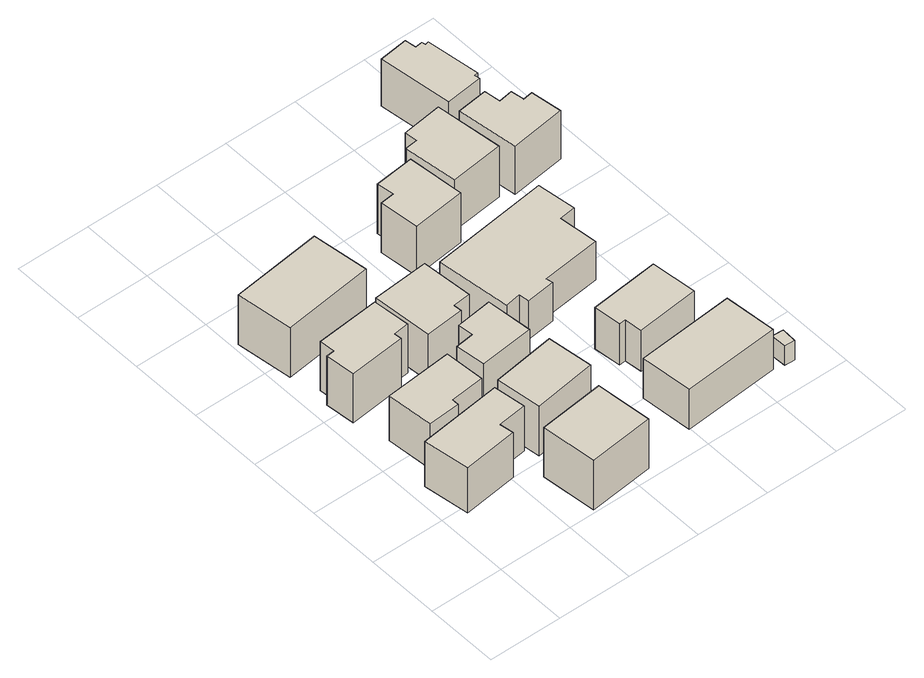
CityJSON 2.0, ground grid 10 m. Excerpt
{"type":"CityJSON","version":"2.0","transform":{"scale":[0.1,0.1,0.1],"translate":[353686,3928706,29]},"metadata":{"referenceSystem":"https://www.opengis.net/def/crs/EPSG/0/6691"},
"CityObjects":{
"building1":{"type":"Building","attributes":{"usage":"411","measuredHeight":7.7,"storeysAboveGround":2,"BuildingIDAttribute.prefecture":"14","BuildingIDAttribute.city":"14153","BuildingDetailAttribute.totalFloorArea":106.17,"BuildingDetailAttribute.buildingFootprintArea":53.09,"BuildingDetailAttribute.buildingStructureType":"601","BuildingDetailAttribute.buildingStructureOrgType":"1","BuildingDetailAttribute.orgUsage":"10","BuildingDetailAttribute.surveyYear":2015,"BuildingRiverFloodingRiskAttribute.description":"1","BuildingRiverFloodingRiskAttribute.rankOrg":"2","BuildingRiverFloodingRiskAttribute.depth":0.51,"BuildingRiverFloodingRiskAttribute.adminType":"2","BuildingRiverFloodingRiskAttribute.scale":"2","BuildingRiverFloodingRiskAttribute.duration":1.08},"geometry":[{"type":"Solid","lod":"1","boundaries":[[[[0,1,2,3,4,5]],[[4,6,7,5]],[[3,8,6,4]],[[2,9,8,3]],[[1,10,9,2]],[[0,11,10,1]],[[5,7,11,0]],[[6,8,9,10,11,7]]]]}]},
"building2":{"type":"Building","attributes":{"usage":"411","measuredHeight":7.9,"storeysAboveGround":2,"BuildingIDAttribute.prefecture":"14","BuildingIDAttribute.city":"14153","BuildingDetailAttribute.totalFloorArea":90.46,"BuildingDetailAttribute.buildingFootprintArea":45.23,"BuildingDetailAttribute.buildingStructureType":"601","BuildingDetailAttribute.buildingStructureOrgType":"1","BuildingDetailAttribute.orgUsage":"10","BuildingDetailAttribute.surveyYear":2015,"BuildingRiverFloodingRiskAttribute.description":"1","BuildingRiverFloodingRiskAttribute.rankOrg":"2","BuildingRiverFloodingRiskAttribute.depth":0.52,"BuildingRiverFloodingRiskAttribute.adminType":"2","BuildingRiverFloodingRiskAttribute.scale":"2","BuildingRiverFloodingRiskAttribute.duration":1.08},"geometry":[{"type":"Solid","lod":"1","boundaries":[[[[12,13,14,15,16,17]],[[16,18,19,17]],[[15,20,18,16]],[[14,21,20,15]],[[13,22,21,14]],[[12,23,22,13]],[[17,19,23,12]],[[18,20,21,22,23,19]]]]}]},
"building3":{"type":"Building","attributes":{"usage":"411","measuredHeight":8.2,"storeysAboveGround":2,"BuildingIDAttribute.prefecture":"14","BuildingIDAttribute.city":"14153","BuildingDetailAttribute.totalFloorArea":92.13,"BuildingDetailAttribute.buildingFootprintArea":46.06,"BuildingDetailAttribute.buildingStructureType":"601","BuildingDetailAttribute.buildingStructureOrgType":"1","BuildingDetailAttribute.orgUsage":"10","BuildingDetailAttribute.surveyYear":2015,"BuildingRiverFloodingRiskAttribute.description":"1","BuildingRiverFloodingRiskAttribute.rankOrg":"2","BuildingRiverFloodingRiskAttribute.depth":0.59,"BuildingRiverFloodingRiskAttribute.adminType":"2","BuildingRiverFloodingRiskAttribute.scale":"2","BuildingRiverFloodingRiskAttribute.duration":1.08},"geometry":[{"type":"Solid","lod":"1","boundaries":[[[[24,25,26,27,28,29,30,31]],[[30,32,33,31]],[[29,34,32,30]],[[28,35,34,29]],[[27,36,35,28]],[[26,37,36,27]],[[25,38,37,26]],[[24,39,38,25]],[[31,33,39,24]],[[32,34,35,36,37,38,39,33]]]]}]},
"building4":{"type":"Building","attributes":{"usage":"411","measuredHeight":8.9,"storeysAboveGround":2,"BuildingIDAttribute.prefecture":"14","BuildingIDAttribute.city":"14153","BuildingDetailAttribute.totalFloorArea":112.91,"BuildingDetailAttribute.buildingFootprintArea":56.45,"BuildingDetailAttribute.buildingStructureType":"601","BuildingDetailAttribute.buildingStructureOrgType":"1","BuildingDetailAttribute.orgUsage":"10","BuildingDetailAttribute.surveyYear":2015,"BuildingRiverFloodingRiskAttribute.description":"1","BuildingRiverFloodingRiskAttribute.rankOrg":"2","BuildingRiverFloodingRiskAttribute.depth":0.65,"BuildingRiverFloodingRiskAttribute.adminType":"2","BuildingRiverFloodingRiskAttribute.scale":"2","BuildingRiverFloodingRiskAttribute.duration":1.75},"geometry":[{"type":"Solid","lod":"1","boundaries":[[[[40,41,42,43]],[[42,44,45,43]],[[41,46,44,42]],[[40,47,46,41]],[[43,45,47,40]],[[44,46,47,45]]]]}]},
"building5":{"type":"Building","attributes":{"usage":"411","measuredHeight":9.4,"storeysAboveGround":2,"BuildingIDAttribute.prefecture":"14","BuildingIDAttribute.city":"14153","BuildingDetailAttribute.totalFloorArea":159.97,"BuildingDetailAttribute.buildingFootprintArea":79.98,"BuildingDetailAttribute.buildingStructureType":"601","BuildingDetailAttribute.buildingStructureOrgType":"1","BuildingDetailAttribute.orgUsage":"10","BuildingDetailAttribute.surveyYear":2015,"BuildingRiverFloodingRiskAttribute.description":"1","BuildingRiverFloodingRiskAttribute.rankOrg":"1","BuildingRiverFloodingRiskAttribute.depth":0.4,"BuildingRiverFloodingRiskAttribute.adminType":"2","BuildingRiverFloodingRiskAttribute.scale":"2","BuildingRiverFloodingRiskAttribute.duration":0.833},"geometry":[{"type":"Solid","lod":"1","boundaries":[[[[48,49,50,51]],[[50,52,53,51]],[[49,54,52,50]],[[48,55,54,49]],[[51,53,55,48]],[[52,54,55,53]]]]}]},
"building6":{"type":"Building","attributes":{"usage":"413","measuredHeight":8.5,"storeysAboveGround":2,"BuildingIDAttribute.prefecture":"14","BuildingIDAttribute.city":"14153","BuildingDetailAttribute.totalFloorArea":89.27,"BuildingDetailAttribute.buildingFootprintArea":44.63,"BuildingDetailAttribute.buildingStructureType":"601","BuildingDetailAttribute.buildingStructureOrgType":"1","BuildingDetailAttribute.orgUsage":"30","BuildingDetailAttribute.surveyYear":2015,"BuildingRiverFloodingRiskAttribute.description":"1","BuildingRiverFloodingRiskAttribute.rankOrg":"2","BuildingRiverFloodingRiskAttribute.depth":0.63,"BuildingRiverFloodingRiskAttribute.adminType":"2","BuildingRiverFloodingRiskAttribute.scale":"2","BuildingRiverFloodingRiskAttribute.duration":1.08},"geometry":[{"type":"Solid","lod":"1","boundaries":[[[[56,57,58,59]],[[58,60,61,59]],[[57,62,60,58]],[[56,63,62,57]],[[59,61,63,56]],[[60,62,63,61]]]]}]},
"building7":{"type":"Building","attributes":{"usage":"411","measuredHeight":8.3,"storeysAboveGround":2,"BuildingIDAttribute.prefecture":"14","BuildingIDAttribute.city":"14153","BuildingDetailAttribute.totalFloorArea":68.17,"BuildingDetailAttribute.buildingFootprintArea":34.09,"BuildingDetailAttribute.buildingStructureType":"601","BuildingDetailAttribute.buildingStructureOrgType":"1","BuildingDetailAttribute.orgUsage":"10","BuildingDetailAttribute.surveyYear":2015,"BuildingRiverFloodingRiskAttribute.description":"1","BuildingRiverFloodingRiskAttribute.rankOrg":"2","BuildingRiverFloodingRiskAttribute.depth":0.66,"BuildingRiverFloodingRiskAttribute.adminType":"2","BuildingRiverFloodingRiskAttribute.scale":"2","BuildingRiverFloodingRiskAttribute.duration":1.08},"geometry":[{"type":"Solid","lod":"1","boundaries":[[[[64,65,66,67,68,69]],[[68,70,71,69]],[[67,72,70,68]],[[66,73,72,67]],[[65,74,73,66]],[[64,75,74,65]],[[69,71,75,64]],[[70,72,73,74,75,71]]]]}]},
"building8":{"type":"Building","attributes":{"usage":"411","measuredHeight":8.1,"storeysAboveGround":2,"BuildingIDAttribute.prefecture":"14","BuildingIDAttribute.city":"14153","BuildingDetailAttribute.totalFloorArea":99.18,"BuildingDetailAttribute.buildingFootprintArea":49.59,"BuildingDetailAttribute.buildingStructureType":"601","BuildingDetailAttribute.buildingStructureOrgType":"1","BuildingDetailAttribute.orgUsage":"10","BuildingDetailAttribute.surveyYear":2015,"BuildingRiverFloodingRiskAttribute.description":"1","BuildingRiverFloodingRiskAttribute.rankOrg":"2","BuildingRiverFloodingRiskAttribute.depth":0.73,"BuildingRiverFloodingRiskAttribute.adminType":"2","BuildingRiverFloodingRiskAttribute.scale":"2","BuildingRiverFloodingRiskAttribute.duration":1.08},"geometry":[{"type":"Solid","lod":"1","boundaries":[[[[76,77,78,79,80,81]],[[80,82,83,81]],[[79,84,82,80]],[[78,85,84,79]],[[77,86,85,78]],[[76,87,86,77]],[[81,83,87,76]],[[82,84,85,86,87,83]]]]}]},
"building9":{"type":"Building","attributes":{"usage":"412","measuredHeight":6.6,"storeysAboveGround":2,"BuildingIDAttribute.prefecture":"14","BuildingIDAttribute.city":"14153","BuildingDetailAttribute.totalFloorArea":174.35,"BuildingDetailAttribute.buildingFootprintArea":87.17,"BuildingDetailAttribute.buildingStructureType":"610","BuildingDetailAttribute.buildingStructureOrgType":"2","BuildingDetailAttribute.orgUsage":"20","BuildingDetailAttribute.surveyYear":2015,"BuildingRiverFloodingRiskAttribute.description":"1","BuildingRiverFloodingRiskAttribute.rankOrg":"2","BuildingRiverFloodingRiskAttribute.depth":0.9,"BuildingRiverFloodingRiskAttribute.adminType":"2","BuildingRiverFloodingRiskAttribute.scale":"2","BuildingRiverFloodingRiskAttribute.duration":2.25},"geometry":[{"type":"Solid","lod":"1","boundaries":[[[[88,89,90,91]],[[90,92,93,91]],[[89,94,92,90]],[[88,95,94,89]],[[91,93,95,88]],[[92,94,95,93]]]]}]},
"building10":{"type":"Building","attributes":{"usage":"411","measuredHeight":9.2,"storeysAboveGround":2,"BuildingIDAttribute.prefecture":"14","BuildingIDAttribute.city":"14153","BuildingDetailAttribute.totalFloorArea":84.33,"BuildingDetailAttribute.buildingFootprintArea":42.16,"BuildingDetailAttribute.buildingStructureType":"601","BuildingDetailAttribute.buildingStructureOrgType":"1","BuildingDetailAttribute.orgUsage":"10","BuildingDetailAttribute.surveyYear":2015,"BuildingRiverFloodingRiskAttribute.description":"1","BuildingRiverFloodingRiskAttribute.rankOrg":"1","BuildingRiverFloodingRiskAttribute.depth":0.39,"BuildingRiverFloodingRiskAttribute.adminType":"2","BuildingRiverFloodingRiskAttribute.scale":"2","BuildingRiverFloodingRiskAttribute.duration":1.08},"geometry":[{"type":"Solid","lod":"1","boundaries":[[[[96,97,98,99,100,101]],[[100,102,103,101]],[[99,104,102,100]],[[98,105,104,99]],[[97,106,105,98]],[[96,107,106,97]],[[101,103,107,96]],[[102,104,105,106,107,103]]]]}]},
"building11":{"type":"Building","attributes":{"usage":"411","measuredHeight":7.7,"storeysAboveGround":2,"BuildingIDAttribute.prefecture":"14","BuildingIDAttribute.city":"14153","BuildingDetailAttribute.totalFloorArea":269.03,"BuildingDetailAttribute.buildingFootprintArea":134.52,"BuildingDetailAttribute.buildingStructureType":"601","BuildingDetailAttribute.buildingStructureOrgType":"1","BuildingDetailAttribute.orgUsage":"10","BuildingDetailAttribute.surveyYear":2015,"BuildingRiverFloodingRiskAttribute.description":"1","BuildingRiverFloodingRiskAttribute.rankOrg":"2","BuildingRiverFloodingRiskAttribute.depth":0.8,"BuildingRiverFloodingRiskAttribute.adminType":"2","BuildingRiverFloodingRiskAttribute.scale":"2","BuildingRiverFloodingRiskAttribute.duration":1.92},"geometry":[{"type":"Solid","lod":"1","boundaries":[[[[108,109,110,111,112,113,114,115,116,117]],[[116,118,119,117]],[[115,120,118,116]],[[114,121,120,115]],[[113,122,121,114]],[[112,123,122,113]],[[111,124,123,112]],[[110,125,124,111]],[[109,126,125,110]],[[108,127,126,109]],[[117,119,127,108]],[[118,120,121,122,123,124,125,126,127,119]]]]}]},
"building12":{"type":"Building","attributes":{"usage":"411","measuredHeight":7.1,"storeysAboveGround":2,"BuildingIDAttribute.prefecture":"14","BuildingIDAttribute.city":"14153","BuildingDetailAttribute.totalFloorArea":92.44,"BuildingDetailAttribute.buildingFootprintArea":46.22,"BuildingDetailAttribute.buildingStructureType":"601","BuildingDetailAttribute.buildingStructureOrgType":"1","BuildingDetailAttribute.orgUsage":"10","BuildingDetailAttribute.surveyYear":2015,"BuildingRiverFloodingRiskAttribute.description":"1","BuildingRiverFloodingRiskAttribute.rankOrg":"2","BuildingRiverFloodingRiskAttribute.depth":0.91,"BuildingRiverFloodingRiskAttribute.adminType":"2","BuildingRiverFloodingRiskAttribute.scale":"2","BuildingRiverFloodingRiskAttribute.duration":1.92},"geometry":[{"type":"Solid","lod":"1","boundaries":[[[[128,129,130,131,132,133]],[[132,134,135,133]],[[131,136,134,132]],[[130,137,136,131]],[[129,138,137,130]],[[128,139,138,129]],[[133,135,139,128]],[[134,136,137,138,139,135]]]]}]},
"building13":{"type":"Building","attributes":{"BuildingIDAttribute.prefecture":"14","BuildingIDAttribute.city":"14153","BuildingDetailAttribute.surveyYear":2015,"BuildingRiverFloodingRiskAttribute.description":"1","BuildingRiverFloodingRiskAttribute.rankOrg":"2","BuildingRiverFloodingRiskAttribute.depth":0.7,"BuildingRiverFloodingRiskAttribute.adminType":"2","BuildingRiverFloodingRiskAttribute.scale":"2","BuildingRiverFloodingRiskAttribute.duration":2.25},"geometry":[{"type":"Solid","lod":"1","boundaries":[[[[140,141,142,143]],[[142,144,145,143]],[[141,146,144,142]],[[140,147,146,141]],[[143,145,147,140]],[[144,146,147,145]]]]}]},
"building14":{"type":"Building","attributes":{"usage":"411","measuredHeight":8.7,"storeysAboveGround":2,"BuildingIDAttribute.prefecture":"14","BuildingIDAttribute.city":"14153","BuildingDetailAttribute.totalFloorArea":103.54,"BuildingDetailAttribute.buildingFootprintArea":51.77,"BuildingDetailAttribute.buildingStructureType":"601","BuildingDetailAttribute.buildingStructureOrgType":"1","BuildingDetailAttribute.orgUsage":"10","BuildingDetailAttribute.surveyYear":2015,"BuildingRiverFloodingRiskAttribute.description":"1","BuildingRiverFloodingRiskAttribute.rankOrg":"2","BuildingRiverFloodingRiskAttribute.depth":0.61,"BuildingRiverFloodingRiskAttribute.adminType":"2","BuildingRiverFloodingRiskAttribute.scale":"2","BuildingRiverFloodingRiskAttribute.duration":1.08},"geometry":[{"type":"Solid","lod":"1","boundaries":[[[[148,149,150,151,152,153]],[[152,154,155,153]],[[151,156,154,152]],[[150,157,156,151]],[[149,158,157,150]],[[148,159,158,149]],[[153,155,159,148]],[[154,156,157,158,159,155]]]]}]},
"building15":{"type":"Building","attributes":{"usage":"411","measuredHeight":8,"storeysAboveGround":2,"BuildingIDAttribute.prefecture":"14","BuildingIDAttribute.city":"14153","BuildingDetailAttribute.totalFloorArea":102.46,"BuildingDetailAttribute.buildingFootprintArea":51.23,"BuildingDetailAttribute.buildingStructureType":"601","BuildingDetailAttribute.buildingStructureOrgType":"1","BuildingDetailAttribute.orgUsage":"10","BuildingDetailAttribute.surveyYear":2015,"BuildingRiverFloodingRiskAttribute.description":"1","BuildingRiverFloodingRiskAttribute.rankOrg":"2","BuildingRiverFloodingRiskAttribute.depth":0.69,"BuildingRiverFloodingRiskAttribute.adminType":"2","BuildingRiverFloodingRiskAttribute.scale":"2","BuildingRiverFloodingRiskAttribute.duration":1.08},"geometry":[{"type":"Solid","lod":"1","boundaries":[[[[160,161,162,163,164,165,166,167]],[[166,168,169,167]],[[165,170,168,166]],[[164,171,170,165]],[[163,172,171,164]],[[162,173,172,163]],[[161,174,173,162]],[[160,175,174,161]],[[167,169,175,160]],[[168,170,171,172,173,174,175,169]]]]}]},
"building16":{"type":"Building","attributes":{"usage":"411","measuredHeight":7.9,"storeysAboveGround":2,"BuildingIDAttribute.prefecture":"14","BuildingIDAttribute.city":"14153","BuildingDetailAttribute.totalFloorArea":87.45,"BuildingDetailAttribute.buildingFootprintArea":43.72,"BuildingDetailAttribute.buildingStructureType":"601","BuildingDetailAttribute.buildingStructureOrgType":"1","BuildingDetailAttribute.orgUsage":"10","BuildingDetailAttribute.surveyYear":2015,"BuildingRiverFloodingRiskAttribute.description":"1","BuildingRiverFloodingRiskAttribute.rankOrg":"2","BuildingRiverFloodingRiskAttribute.depth":0.61,"BuildingRiverFloodingRiskAttribute.adminType":"2","BuildingRiverFloodingRiskAttribute.scale":"2","BuildingRiverFloodingRiskAttribute.duration":1.08},"geometry":[{"type":"Solid","lod":"1","boundaries":[[[[176,177,178,179,180,181,182,183,184,185]],[[184,186,187,185]],[[183,188,186,184]],[[182,189,188,183]],[[181,190,189,182]],[[180,191,190,181]],[[179,192,191,180]],[[178,193,192,179]],[[177,194,193,178]],[[176,195,194,177]],[[185,187,195,176]],[[186,188,189,190,191,192,193,194,195,187]]]]}]}
},
"vertices":[
[132,165,8],[138,122,8],[99,117,8],[102,98,8],[28,89,8],[19,151,8],[28,89,78],[19,151,78],[102,98,78],[99,117,78],[138,122,78],[132,165,78],
[129,183,10],[83,179,10],[83,169,10],[40,166,10],[34,229,10],[125,237,10],[34,229,80],[125,237,80],[40,166,80],[83,169,80],[83,179,80],[129,183,80],
[120,298,7],[99,296,7],[100,286,7],[24,278,7],[20,318,7],[31,319,7],[29,340,7],[115,348,7],[29,340,83],[115,348,83],[31,319,83],[20,318,83],[24,278,83],[100,286,83],[99,296,83],[120,298,83],
[217,88,7],[225,13,7],[137,3,7],[129,78,7],[137,3,84],[129,78,84],[225,13,84],[217,88,84],
[130,468,7],[140,392,7],[17,377,7],[7,453,7],[17,377,84],[7,453,84],[140,392,84],[130,468,84],
[146,106,7],[138,167,7],[223,179,7],[231,118,7],[223,179,84],[231,118,84],[138,167,84],[146,106,84],
[215,203,7],[142,195,7],[137,235,7],[162,238,7],[160,259,7],[209,265,7],[160,259,85],[209,265,85],[162,238,85],[137,235,85],[142,195,85],[215,203,85],
[198,361,7],[204,292,7],[180,290,7],[181,279,7],[129,274,7],[122,355,7],[129,274,79],[122,355,79],[181,279,79],[180,290,79],[204,292,79],[198,361,79],
[423,112,6],[430,42,6],[299,31,6],[292,101,6],[299,31,68],[292,101,68],[430,42,68],[423,112,68],
[295,413,9],[224,405,9],[218,458,9],[237,460,9],[234,483,9],[287,489,9],[234,483,86],[287,489,86],[237,460,86],[218,458,86],[224,405,86],[295,413,86],
[387,329,7],[365,326,7],[371,274,7],[292,265,7],[294,256,7],[255,251,7],[253,265,7],[232,262,7],[220,361,7],[380,381,7],[220,361,67],[380,381,67],[232,262,67],[253,265,67],[255,251,67],[294,256,67],[292,265,67],[371,274,67],[365,326,67],[387,329,67],
[401,142,7],[317,133,7],[314,157,7],[305,156,7],[301,193,7],[394,203,7],[301,193,71],[394,203,71],[305,156,71],[314,157,71],[317,133,71],[401,142,71],
[443,38,7],[442,59,7],[458,58,7],[457,37,7],[458,58,37],[457,37,37],[442,59,37],[443,38,37],
[374,441,7],[303,433,7],[294,505,7],[311,507,7],[309,524,7],[363,531,7],[309,524,86],[363,531,86],[311,507,86],[294,505,86],[303,433,86],[374,441,86],
[420,519,7],[423,497,7],[442,500,7],[445,482,7],[458,484,7],[464,442,7],[390,432,7],[379,514,7],[390,432,82],[379,514,82],[464,442,82],[458,484,82],[445,482,82],[442,500,82],[423,497,82],[420,519,82],
[405,636,9],[407,621,9],[417,622,9],[418,617,9],[423,618,9],[433,546,9],[428,545,9],[429,538,9],[379,532,9],[366,631,9],[379,532,82],[366,631,82],[429,538,82],[428,545,82],[433,546,82],[423,618,82],[418,617,82],[417,622,82],[407,621,82],[405,636,82]
]}
